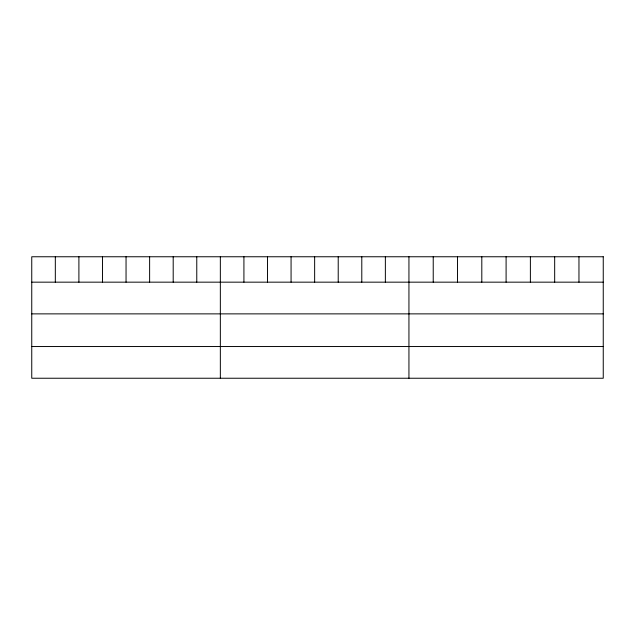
<?xml version="1.0" encoding="UTF-8"?>
<svg xmlns="http://www.w3.org/2000/svg" width="635" height="635" viewBox="0 0 635 635"><rect width="100%" height="100%" fill="white"/><g stroke="black" fill="none" stroke-linecap="round" stroke-linejoin="round"><path stroke-width="0.95" d="M31.75 282.162L603.25 282.162M31.75 313.873L603.25 313.873M31.75 346.535L603.25 346.535M578.961 256.762L578.961 282.162M554.672 256.762L554.672 282.162M530.384 256.762L530.384 282.162M506.095 256.762L506.095 282.162M481.806 256.762L481.806 282.162M457.517 256.762L457.517 282.162M433.229 256.762L433.229 282.162M408.94 256.762L408.94 378.238M385.366 256.762L385.366 282.162M361.791 256.762L361.791 282.162M338.217 256.762L338.217 282.162M314.642 256.762L314.642 282.162M291.068 256.762L291.068 282.162M267.494 256.762L267.494 282.162M243.919 256.762L243.919 282.162M220.345 256.762L220.345 378.238M196.771 256.762L196.771 282.162M173.196 256.762L173.196 282.162M149.622 256.762L149.622 282.162M126.047 256.762L126.047 282.162M102.473 256.762L102.473 282.162M78.899 256.762L78.899 282.162M55.324 256.762L55.324 282.162M603.25 256.762L31.75 256.762L31.75 378.238L603.25 378.238L603.25 256.762"/></g></svg>
